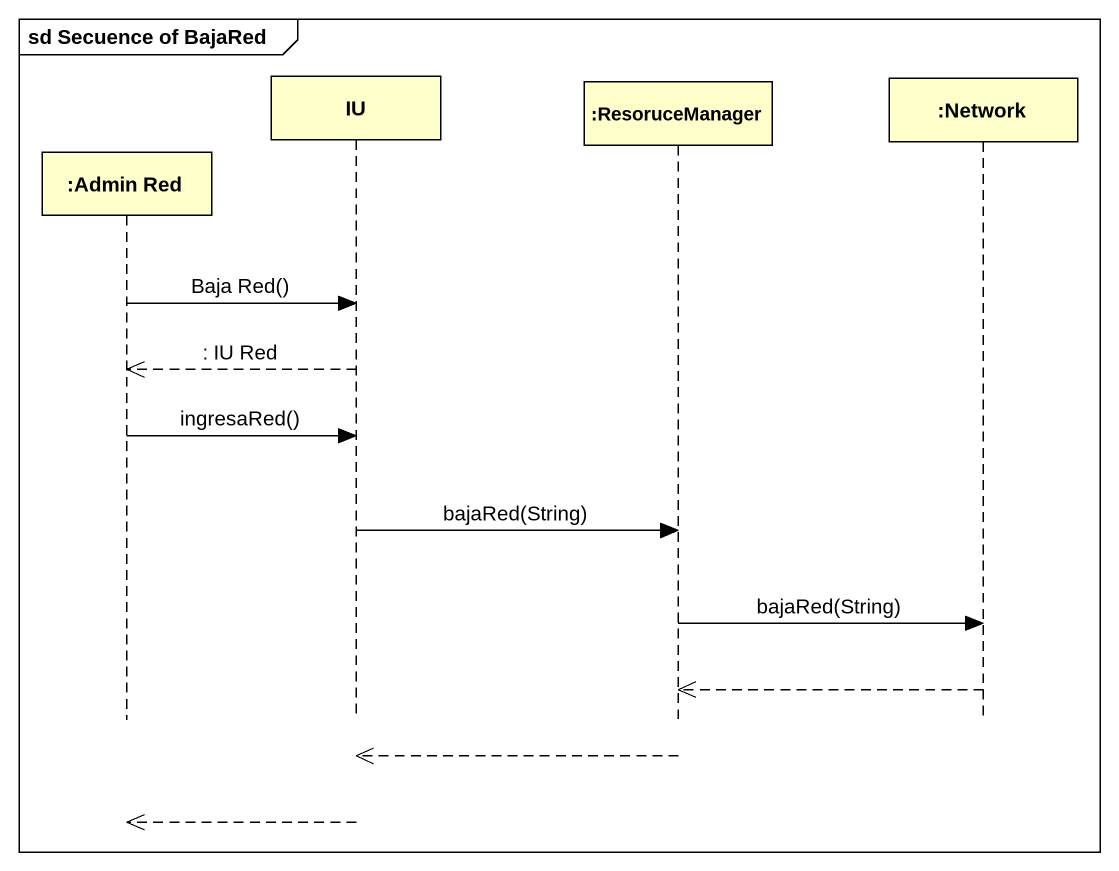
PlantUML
@startuml
mainframe sd Secuence of BajaRed
hide footbox
participant ":Admin Red" as Admin_Red
participant IU
participant ":ResoruceManager" as ResoruceManager
participant ":Network" as Network_

Admin_Red -> IU : Baja Red()
IU -->> Admin_Red : : IU Red
Admin_Red -> IU : ingresaRed()
IU -> ResoruceManager : bajaRed(String)
ResoruceManager -> Network_ : bajaRed(String)
Network_ -->> ResoruceManager
ResoruceManager -->> IU
IU -->> Admin_Red
@enduml
